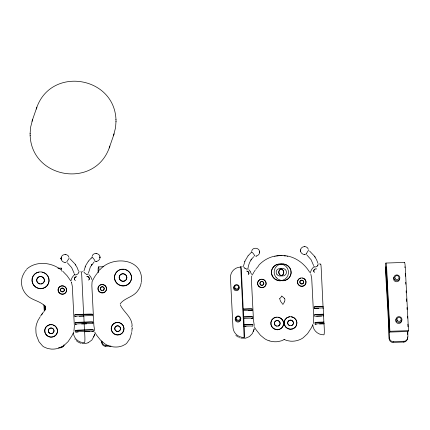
<?xml version="1.0" encoding="UTF-8"?>
<svg xmlns="http://www.w3.org/2000/svg" width="430" height="430" viewBox="0 0 430 430"><rect width="100%" height="100%" fill="white"/><g stroke="black" fill="none" stroke-linecap="round" stroke-linejoin="round"><path stroke-width="0.64" d="M65.521 262.391C63.14 262.708 60.861 260.489 61.151 258.102L61.141 258.763M132.225 328.88L132.23 327.585M131.983 328.751L131.967 329.665A27.235 26.526 19.2 0 1 131.838 331.508M44.403 305.633L44.65 310.804M99.943 256.823L99.975 257.715C100.62 252.98 92.939 251.733 92.084 256.468M259.543 251.561L259.575 252.453C260.236 247.556 252.195 246.514 251.636 251.475M30.116 133.655L30.562 127.404L32.637 119.416M116.003 121.459L115.557 127.71L113.482 135.703M61.13 258.22C61.076 253.759 68.112 253.076 68.999 257.382M300.538 250.33C300.479 245.976 307.294 245.154 308.353 249.309M305.918 254.259L308.509 250.233M246.358 269.137L247.895 268.965L248.449 265.772L249.61 262.456L251.163 259.699L253.689 256.731M131.72 332.444L129.881 338.754L126.716 343.226A12.325 12.002 19.2 0 1 125.334 344.349L122.104 345.994L118.444 346.87A20.285 19.758 19.2 0 1 110.144 346.241M88.435 273.088L90.348 266.998L94.084 261.994M243.461 266.138L245.073 260.838L248.019 255.882M83.957 270.878L85.72 265.541L88.419 261.144M94.181 335.561L94.627 334.002M94.514 334.502L94.605 334.099M254.114 329.24L254.232 328.746L252.383 333.54L249.491 336.55L245.637 338.19L240.907 338.114M85.231 266.664L85.124 266.987M244.837 261.402L244.729 261.725M36.249 109.059C50.095 65.134 116.326 76.019 116.009 121.776M30.111 133.338C29.794 179.095 96.024 189.979 109.87 146.06M88.043 342.823L91.837 340.065L93.874 336.437M253.308 331.67L253.953 329.821M31.987 121.292L36.894 107.177M109.225 147.936L114.133 133.821M89.542 331.589L84.511 331.756L84.608 331.471L84.834 335.9A5.343 0.446 88.1 0 1 84.705 342.258L84.543 342.715A10.685 10.406 19.2 0 1 73.374 332.637L73.396 332.61M93.702 336.932L94.347 335.077M240.553 267.057A10.685 10.406 19.2 0 0 230.448 277.834L232.974 327.375A10.685 10.406 19.2 0 0 244.149 337.459L240.714 266.6A5.343 0.446 88.1 0 1 241.375 270.669L243.315 310.847L243.412 310.562L248.733 310.39A5.343 1.123 -2.9 0 1 252.152 310.557L252.071 308.993A5.343 1.123 -2.9 0 0 248.653 308.826L243.332 308.998M243.735 316.819L249.056 316.647A5.343 1.123 -2.9 0 1 252.475 316.813L252.555 318.377A5.343 1.123 -2.9 0 0 249.131 318.211L243.815 318.388L243.713 318.673L243.412 310.562M245.998 326.429L244.111 326.494L243.815 318.388M244.111 326.494L244.213 326.209L249.47 326.037A5.386 1.134 -2.9 0 1 252.915 326.203A8.88 8.648 19.2 0 0 252.91 325.419L252.872 324.639A5.343 1.123 -2.9 0 0 249.454 324.467L244.132 324.645M244.149 337.459L244.304 336.996A5.343 0.446 88.1 0 0 244.439 330.643L244.213 326.209M320.355 264.423L320.517 263.966A5.343 0.446 88.1 0 1 321.178 268.041L323.118 308.219L323.215 307.934L317.894 308.106A5.343 1.123 -2.9 0 0 314.276 308.509L314.196 306.945A5.343 1.123 -2.9 0 1 317.818 306.542L323.134 306.37M323.516 316.039L323.215 307.934M319.512 324.01L323.914 323.865L323.613 315.754L318.297 315.932A5.343 1.123 -2.9 0 0 314.674 316.335L314.599 314.765A5.343 1.123 -2.9 0 1 318.216 314.368L323.537 314.19M323.914 323.865L324.016 323.575L318.754 323.752A5.386 1.134 -2.9 0 0 315.109 324.156A8.874 8.643 19.2 0 1 315.034 323.371L314.996 322.591A5.343 1.123 -2.9 0 1 318.614 322.188L323.935 322.011M404.426 262.558A7.213 0.602 88.1 0 1 405.307 268.094L408.5 330.67L408.221 331.471L389.601 332.084L389.881 331.283L386.683 268.707A7.213 0.602 88.1 0 0 385.791 263.208A7.213 0.602 88.1 0 0 385.608 271.765L388.682 325.746L389.005 338.281M284.51 301.586L284.767 300.796A3.392 3.3 19.2 0 0 284.542 298.382M45.016 309.686L45.365 308.686A3.392 3.3 19.2 0 0 45.134 306.273M284.423 301.796L284.133 302.403M120.206 303.822C124.673 297.737 133.848 297.006 138.019 290.39A18.022 17.555 19.2 0 0 141.201 282.698M279.812 298.56L281.731 296.372M69.031 258.371L66.628 262.074M44.887 309.971L44.295 311.062M251.829 275.969L251.706 276.259A1.956 0.349 -89.9 0 0 251.668 276.442L251.453 280.441L253.474 320.124L254.27 325.467M283.956 302.725L283.381 303.677M92.025 264.31L91.257 265.423L91.66 264.815M250.857 260.161L251.631 259.048M251.163 259.699L251.265 259.553M24.548 272.072L22.494 276.184A19.887 19.371 19.2 0 0 21.591 284.058A18.022 17.555 19.2 0 0 25.95 294.088C30.783 300.382 40.017 300.543 45.085 306.3M43.516 312.255L43.978 311.567M40.162 316.824L38.034 320.318L36.604 323.903A21.242 20.688 19.2 0 0 35.824 328.321L35.996 332.825A27.235 26.526 19.2 0 0 36.528 335.577L39.001 341.748L42.613 346A12.325 12.002 19.2 0 0 44.102 347.026L47.488 348.456L51.229 349.085A20.21 19.683 19.2 0 0 60.023 347.693A18.619 18.135 19.2 0 0 63.791 345.656L68.096 341.619L71.772 336.045A47.789 46.547 19.2 0 0 73.396 332.669L73.396 332.669M95.6 275.415L95.025 276.264A40.99 39.925 19.2 0 0 92.299 281.204M255.205 270.158L254.63 271.002A40.995 39.925 19.2 0 0 254.082 271.873M40.436 316.055L40.791 315.572M41.275 315.319L42.758 313.314M95.89 274.996L96.804 273.76M255.796 269.32L256.409 268.497M41.447 314.685L43.032 312.546M306.262 253.888L305.929 254.27M88.505 261.037L91.504 257.849L91.251 258.081M248.105 255.775L251.088 252.603M317.598 265.541L318.087 264.246M97.126 273.362L98.782 271.421M256.731 268.105L258.382 266.165M258.435 265.643C264.283 258.978 273.184 254.995 282.085 255.63M26.225 270.078L25.773 270.551A15.2 14.808 19.2 0 0 24.935 271.545M26.499 269.32C35.894 260.612 51.433 262.133 61.006 269.809M99.927 269.75C111.058 256.409 140.078 257.489 141.545 277.823M74.616 274.286C74.245 275.109 76.04 274.91 76.524 274.711M95.567 261.375C97.916 261.693 100.174 259.559 99.986 257.194M255.71 256.135C256.715 256.404 260.182 254.313 259.591 251.937M314.11 266.326C313.438 267.175 315.459 267.057 315.932 266.82M284.44 339.415L281.709 340.732L278.043 341.608A20.21 19.683 19.2 0 1 269.137 340.802M76.819 274.593C77.529 274.335 79.502 272.335 78.47 272.179M88.053 342.817L84.995 343.613L81.824 343.484M274.716 256.517L275.178 256.387M276.587 256.06L278.952 255.689M96.54 261.359L96.809 261.311M256.146 256.097L256.414 256.049M305.09 254.485C303.827 255.071 300.124 253.119 300.554 250.48M79.652 271.9L80.163 271.819M319.06 264.009L319.571 263.929M279.581 255.624C291.879 254.383 303.58 261.994 309.702 272.324M57.937 268.234L61.264 268.121M98.508 266.896L103.823 266.718M385.92 263.042L404.539 262.429M74.793 314.835L92.471 314.255L92.552 315.819A5.343 1.123 -2.9 0 0 89.128 315.647L78.491 316.002A5.343 1.123 -2.9 0 0 74.874 316.399L74.793 314.835A5.343 1.123 -2.9 0 1 78.41 314.432L89.053 314.083A5.343 1.123 -2.9 0 1 92.471 314.255M243.235 309.283L252.071 308.993M314.196 306.945L323.037 306.654M74.874 316.399L76.137 316.362M79.292 316.254L83.71 316.109M248.368 310.68L252.152 310.557M314.276 308.509L318.694 308.364M75.191 322.661L92.869 322.075L92.95 323.639A5.343 1.123 -2.9 0 0 89.531 323.473L78.889 323.822A5.343 1.123 -2.9 0 0 75.271 324.225L75.191 322.661A5.343 1.123 -2.9 0 1 78.808 322.258L89.451 321.909A5.343 1.123 -2.9 0 1 92.869 322.075M243.633 317.109L252.475 316.813M314.599 314.765L323.435 314.475M75.271 324.225L76.535 324.182M81.587 324.016L86.634 323.849M251.292 318.42L252.555 318.377M316.571 316.27L321.624 316.104M78.222 331.96L75.707 332.046A8.874 8.643 19.2 0 1 75.632 331.261L75.589 330.482L93.267 329.896L93.31 330.681A8.874 8.643 19.2 0 1 93.315 331.465L92.058 331.503M244.036 324.929L252.872 324.639M314.996 322.591L323.833 322.301M315.109 324.156L316.367 324.113M389.881 331.283L408.5 330.67M105.941 345.457L107.935 345.392M58.448 347.816L60.442 347.752M105.662 346.257L110.983 346.085M393.353 341.603L403.996 341.253M393.074 342.404L403.716 342.054M304.386 254.517L304.655 254.517M95.836 261.392L96.105 261.392M64.978 262.413L65.252 262.413M304.816 246.524L304.548 246.514M96.272 253.394L95.997 253.388M65.414 254.415L65.145 254.404M242.267 266.525L241.778 266.487M82.662 271.787L82.173 271.749M284.004 255.818L285.445 256.049M83.834 271.97L85.129 273.469L86.613 274.356M86.758 274.399L88.112 274.367L87.935 273.846M287.014 256.404L287.519 256.538M110.144 346.252L109.532 346.069A18.786 18.296 19.2 0 1 105.054 343.957L100.867 340.538L96.637 335.223A47.789 46.547 19.2 0 1 94.675 331.971M80.792 343.237L78.83 342.452M239.392 337.631L239.892 337.819M243.606 266.772L244.659 268.143M284.036 339.431L286.896 340.565L290.637 341.194A20.21 19.683 19.2 0 0 299.43 339.802A18.619 18.135 19.2 0 0 303.193 337.765L307.504 333.728L311.175 328.154A47.773 46.531 19.2 0 0 312.803 324.779L312.798 324.747M237.967 336.937L238.43 337.19M77.911 341.92L78.362 342.194M281.725 295.964L284.488 298.409M237.075 336.357L237.516 336.658M77.47 341.619L76.255 340.598M69.999 258.779L75.04 264.031L77.163 267.616L78.577 271.292M309.562 251.018L314.448 256.14L316.566 259.725L317.985 263.402M67.386 262.837L71.665 267.589L74.213 273.48M236.65 336.034L235.855 335.335M306.956 255.076L311.073 259.699L313.62 265.589M62.801 271.282L66.999 275.614L70.504 280.548M248.776 269.61L250.093 271.206M89.171 274.872L90.837 277.006L91.945 279.629M283.085 304.601L280.779 301.65L279.833 299.398M315.136 257.167L314.62 256.463L314.825 256.742M75.734 265.057L75.212 264.353L75.417 264.633M74.895 338.99L75.202 339.415M250.083 271.185L251.55 274.367M310.868 274.345L311.718 278.452L313.75 318.141L313.357 323.274A1.123 0.328 -83.1 0 1 313.276 323.51M94.659 330.702L93.874 325.386L91.853 285.703L92.063 281.698A1.956 0.355 -90 0 1 92.095 281.548M120.249 304.784C123.394 312.003 132.101 316.948 132.128 325.811M300.597 251.029L300.559 250.212L300.543 250.873M61.146 258.516L61.194 258.919M131.811 326.048L131.903 326.945M43.892 304.8L44.236 310.793M405.264 273.55L405.399 276.216M405.705 282.209L405.807 284.203M406.146 290.863L406.248 292.857M406.554 298.85L406.694 301.511M407 307.504L407.102 309.503M407.441 316.158L407.543 318.157M407.85 324.15L407.984 326.811M389.601 332.084L386.409 269.508A3.472 0.29 88.1 0 0 385.973 266.858A3.472 0.29 88.1 0 0 385.887 270.97L388.645 316.899L389.284 337.48M324.016 323.575L324.241 328.009A5.343 0.446 88.1 0 1 324.107 334.368L323.951 334.825A10.685 10.406 19.2 0 1 312.777 324.747M83.812 315.824L84.511 331.756M83.683 315.588L81.775 275.931A5.343 0.446 88.1 0 0 81.109 271.857M45.01 305.692L45.215 309.686M44.698 305.827L44.935 310.487M407.796 331.197L407.903 336.867M407.516 331.998L407.565 334.519M101.566 340.877L101.593 342.135M115.955 119.475L115.96 119.787M30.159 135.326L30.164 135.638M393.348 341.7A4.144 4.074 -28.2 0 1 389.397 337.486M393.068 342.5A4.144 4.074 -28.2 0 1 389.118 338.286M407.511 337.679A4.144 4.074 -28.2 0 1 403.722 342.151M407.79 336.878A4.144 4.074 -28.2 0 1 404.001 341.35M401.62 320.156A3.005 2.924 19.2 0 1 397.917 323.381A3.005 2.924 19.2 0 1 396.267 318.738M399.524 278.877A3.005 2.924 19.2 0 1 395.643 281.618A3.005 2.924 19.2 0 1 394.052 277.135M404.84 266.788A3.472 0.29 88.1 0 1 404.942 267.637M310.347 273.163A10.685 10.406 19.2 0 1 313.728 267.014M313.921 271.615A2.075 1.887 -25.5 0 1 315.109 268.986A2.139 2.08 19.2 0 1 316.657 268.976M314.518 272.459A2.139 2.08 19.2 0 1 313.943 271.599M317.254 266.036A2.295 1.365 -25.2 0 1 316.276 266.788M317.937 265.498A3.435 1.607 -29.6 0 1 317.528 266.036M313.744 271.131A2.139 2.08 19.2 0 1 314.996 269.25M296.861 323.516A6.412 6.246 19.2 0 1 287.562 328.627A6.412 6.246 19.2 0 1 286.493 318.146M286.745 317.958A6.412 6.246 19.2 0 1 289.68 316.878M291.271 316.905A6.412 6.246 19.2 0 1 292.207 317.103M292.513 317.2A6.412 6.246 19.2 0 1 293.943 317.899M294.206 318.076A6.412 6.246 19.2 0 1 295.372 319.157M295.571 319.404A6.412 6.246 19.2 0 1 296.84 322.581M282.214 280.591A8.546 8.326 19.2 0 1 274.926 265.665M275.275 265.434A8.546 8.326 19.2 0 1 278.006 264.353M278.844 264.219A8.546 8.326 19.2 0 1 280.962 264.256M305.956 281.903A4.273 4.16 19.2 0 1 300.36 286.181A4.273 4.16 19.2 0 1 298.592 279.36M298.737 279.215A4.273 4.16 19.2 0 1 299.06 278.941M299.226 278.817A4.273 4.16 19.2 0 1 300.769 278.162M302.457 278.151A4.273 4.16 19.2 0 1 303.274 278.387M303.843 278.667A4.273 4.16 19.2 0 1 305.354 280.129M305.553 280.5A4.273 4.16 19.2 0 1 305.891 281.489M289.879 325.725A2.886 2.811 19.2 0 1 288.116 321.404A2.886 2.811 19.2 0 1 292.841 321.361A2.886 2.811 19.2 0 1 291.298 325.714M280.607 268.718A3.849 3.746 19.2 0 1 281.521 275.856M254.28 326.709A47.778 46.537 19.2 0 0 256.242 329.966L260.473 335.276L264.654 338.7A18.786 18.296 19.2 0 0 269.137 340.813M252.345 275.017A40.995 39.925 19.2 0 1 253.813 272.308M279.645 298.829A3.483 3.397 19.2 0 1 279.737 298.533M240.596 319.022A2.736 2.666 19.2 0 1 238.72 321.941A2.736 2.666 19.2 0 1 235.457 320.538A2.736 2.666 19.2 0 1 236.301 317.184M238.865 287.219A2.736 2.666 19.2 0 1 235.893 290.728A2.736 2.666 19.2 0 1 234.124 286.439M234.393 286.144A2.736 2.666 19.2 0 1 234.597 285.971M245.009 268.315A3.462 1.016 32.6 0 1 244.794 268.143M246.229 268.884A2.295 0.849 30.4 0 1 245.202 268.245M247.444 271.163A2.075 1.827 50.1 0 1 248.879 273.754A2.139 2.08 19.2 0 1 248.293 274.722M246.589 271.137A2.139 2.08 19.2 0 1 247.427 271.233M283.563 323.957A6.412 6.246 19.2 0 1 275.141 329.444A6.412 6.246 19.2 0 1 271.894 319.931M272.082 319.678A6.412 6.246 19.2 0 1 273.19 318.582M273.448 318.399A6.412 6.246 19.2 0 1 274.84 317.673M275.141 317.571A6.412 6.246 19.2 0 1 276.382 317.313M277.973 317.34A6.412 6.246 19.2 0 1 278.909 317.539M279.215 317.636A6.412 6.246 19.2 0 1 280.645 318.334M280.908 318.517A6.412 6.246 19.2 0 1 282.075 319.592M282.273 319.839A6.412 6.246 19.2 0 1 282.935 320.914M283.182 321.495A6.412 6.246 19.2 0 1 283.499 322.71M290.916 270.911A8.546 8.326 19.2 0 1 280.666 280.543M280.666 264.262A8.546 8.326 19.2 0 1 284.042 264.235M284.87 264.434A8.546 8.326 19.2 0 1 285.676 264.713M286.068 264.88A8.546 8.326 19.2 0 1 287.186 265.493M287.536 265.735A8.546 8.326 19.2 0 1 290.707 270.099M265.944 282.601A4.273 4.16 19.2 0 1 263.171 287.541A4.273 4.16 19.2 0 1 257.887 285.122A4.273 4.16 19.2 0 1 259.87 279.817M260.059 279.731A4.273 4.16 19.2 0 1 261.284 279.414M262.553 279.462A4.273 4.16 19.2 0 1 263.37 279.704M263.757 279.882A4.273 4.16 19.2 0 1 264.127 280.097M264.3 280.215A4.273 4.16 19.2 0 1 265.45 281.446M265.557 281.629A4.273 4.16 19.2 0 1 265.821 282.198M251.679 252.62A2.403 0.457 52.7 0 1 253.254 253.506A2.403 0.457 52.7 0 1 254.334 255.931M247.492 271.513A2.139 2.08 19.2 0 1 248.83 273.684M276.576 326.16A2.886 2.811 19.2 0 1 274.813 321.839A2.886 2.811 19.2 0 1 279.538 321.801A2.886 2.811 19.2 0 1 277.995 326.15M281.381 275.861A3.849 3.746 19.2 0 1 279.328 274.227M279.237 274.06A3.849 3.746 19.2 0 1 278.844 273.002M278.812 272.819A3.849 3.746 19.2 0 1 281.381 268.739M260.268 284.483A1.924 1.87 19.2 0 1 261.01 281.752A1.924 1.87 19.2 0 1 263.676 282.897A1.924 1.87 19.2 0 1 262.187 285.305M261.617 285.31A1.924 1.87 19.2 0 1 260.817 285.009M260.661 284.896A1.924 1.87 19.2 0 1 260.387 284.633M61.071 268.53A7.213 0.602 88.1 0 1 61.85 271.174M64.032 345.021A4.144 4.074 -28.2 0 1 60.447 347.843M63.968 344.984A4.144 4.074 -28.2 0 1 63.855 345.161M63.608 345.494A4.144 4.074 -28.2 0 1 60.883 347.026M98.094 272.416A7.213 0.602 88.1 0 1 98.416 266.966A7.213 0.602 88.1 0 1 99.142 270.556M98.432 272.039A3.472 0.29 88.1 0 1 98.776 271.072M105.936 345.553A4.144 4.074 -28.2 0 1 101.985 341.339M105.656 346.354A4.144 4.074 -28.2 0 1 101.706 342.14M70.945 281.053A10.685 10.406 19.2 0 1 73.584 275.619M73.944 275.254A10.685 10.406 19.2 0 1 74.718 274.576M71.396 282.096A1.059 0.344 85.2 0 1 71.466 282.214M71.466 282.231A1.956 0.666 86.1 0 1 71.531 282.37L72.315 286.342L74.347 326.031L73.955 331.164A1.123 0.333 -83.4 0 1 73.874 331.412M75.449 280.596A2.139 2.08 19.2 0 1 74.54 279.495A2.075 1.887 -25.3 0 1 75.707 276.877A2.139 2.08 19.2 0 1 76.739 276.753M75.707 332.046A5.386 1.134 -2.9 0 1 79.351 331.643L89.87 331.293A5.386 1.134 -2.9 0 1 93.315 331.465M75.589 330.482A5.343 1.123 -2.9 0 1 79.211 330.079L89.849 329.729A5.343 1.123 -2.9 0 1 93.267 329.896M74.363 279.333A2.139 2.08 19.2 0 1 75.89 277.038M57.394 330.159A6.412 6.246 19.2 0 1 52.288 337.158A6.412 6.246 19.2 0 1 44.854 332.336A6.412 6.246 19.2 0 1 49.342 324.94M49.649 324.865A6.412 6.246 19.2 0 1 52.18 324.844M53.11 325.091A6.412 6.246 19.2 0 1 53.702 325.327M53.986 325.467A6.412 6.246 19.2 0 1 54.54 325.789M54.803 325.967A6.412 6.246 19.2 0 1 55.056 326.16M55.303 326.365A6.412 6.246 19.2 0 1 55.534 326.585M55.76 326.811A6.412 6.246 19.2 0 1 55.97 327.047M56.169 327.294A6.412 6.246 19.2 0 1 56.83 328.369M56.964 328.654A6.412 6.246 19.2 0 1 57.265 329.547M48.853 278.893A8.546 8.326 19.2 0 1 37.985 288.347A8.546 8.326 19.2 0 1 34.545 274.34M34.857 274.06A8.546 8.326 19.2 0 1 39.017 272.168M41.979 272.212A8.546 8.326 19.2 0 1 42.806 272.41M43.21 272.539A8.546 8.326 19.2 0 1 45.472 273.711M45.811 273.969A8.546 8.326 19.2 0 1 46.445 274.528M47.026 275.152A8.546 8.326 19.2 0 1 47.768 276.173M47.983 276.538A8.546 8.326 19.2 0 1 48.757 278.484M66.44 289.175A4.273 4.16 19.2 0 1 63.532 294.158A4.273 4.16 19.2 0 1 58.281 291.438A4.273 4.16 19.2 0 1 60.754 286.229M60.953 286.16A4.273 4.16 19.2 0 1 63.463 286.138M63.866 286.278A4.273 4.16 19.2 0 1 64.441 286.557M64.796 286.788A4.273 4.16 19.2 0 1 65.833 287.842M66.053 288.202A4.273 4.16 19.2 0 1 66.317 288.777M36.776 279.495A3.849 3.746 19.2 0 1 42.774 277.28A3.849 3.746 19.2 0 1 42.457 283.58M42.285 283.666A3.849 3.746 19.2 0 1 41.205 284.004M40.06 284.015A3.849 3.746 19.2 0 1 38.958 283.698M38.786 283.612A3.849 3.746 19.2 0 1 36.776 280.983M36.722 280.613A3.849 3.746 19.2 0 1 36.743 279.677M62.963 291.814A1.924 1.87 19.2 0 1 60.458 289.686A1.924 1.87 19.2 0 1 63.522 288.557A1.924 1.87 19.2 0 1 63.14 291.75M141.239 278.135A19.818 19.302 19.2 0 1 141.346 280.763A18.022 17.555 19.2 0 1 141.282 282.058M87.838 276.42A2.075 1.827 50.1 0 1 89.279 279.016M89.257 279.005A2.139 2.08 19.2 0 1 88.532 280.118M86.672 276.442A2.139 2.08 19.2 0 1 87.822 276.495M123.582 326.757A6.412 6.246 19.2 0 1 119.712 334.733A6.412 6.246 19.2 0 1 111.531 330.751A6.412 6.246 19.2 0 1 115.536 322.833M115.842 322.747A6.412 6.246 19.2 0 1 118.997 322.72M119.61 322.898A6.412 6.246 19.2 0 1 120.201 323.134M120.491 323.274A6.412 6.246 19.2 0 1 121.561 323.967M121.803 324.177A6.412 6.246 19.2 0 1 122.039 324.392M122.26 324.618A6.412 6.246 19.2 0 1 123.028 325.623M123.19 325.897A6.412 6.246 19.2 0 1 123.464 326.461M131.311 279.478A8.546 8.326 19.2 0 1 118.336 284.633A8.546 8.326 19.2 0 1 117.981 270.835M118.336 270.61A8.546 8.326 19.2 0 1 121.061 269.524M121.9 269.395A8.546 8.326 19.2 0 1 123.593 269.379M124.856 269.583A8.546 8.326 19.2 0 1 125.673 269.825M126.071 269.97A8.546 8.326 19.2 0 1 126.845 270.325M127.221 270.529A8.546 8.326 19.2 0 1 127.936 270.997M128.274 271.249A8.546 8.326 19.2 0 1 128.597 271.524M128.909 271.814A8.546 8.326 19.2 0 1 129.489 272.432M129.752 272.76A8.546 8.326 19.2 0 1 130.811 274.576M130.967 274.964A8.546 8.326 19.2 0 1 131.22 275.764M131.386 276.581A8.546 8.326 19.2 0 1 131.386 279.07M106.425 288.267A4.273 4.16 19.2 0 1 103.227 292.894A4.273 4.16 19.2 0 1 98.185 290.121A4.273 4.16 19.2 0 1 100.459 284.993M100.851 284.848A4.273 4.16 19.2 0 1 102.103 284.649M102.528 284.665A4.273 4.16 19.2 0 1 103.566 284.891M103.77 284.966A4.273 4.16 19.2 0 1 104.522 285.353M104.7 285.477A4.273 4.16 19.2 0 1 105.033 285.74M105.189 285.885A4.273 4.16 19.2 0 1 105.474 286.192M105.608 286.358A4.273 4.16 19.2 0 1 105.732 286.531M105.952 286.885A4.273 4.16 19.2 0 1 106.339 287.858M92.036 257.763A2.403 0.457 52.7 0 1 93.616 258.726A2.403 0.457 52.7 0 1 94.837 261.225M87.887 276.775A2.139 2.08 19.2 0 1 89.171 279.253M119.282 278.446A3.849 3.746 19.2 0 1 121.835 273.98A3.849 3.746 19.2 0 1 126.581 276.291A3.849 3.746 19.2 0 1 124.576 281.026M124.399 281.096A3.849 3.746 19.2 0 1 119.336 278.629M101.641 290.481A1.924 1.87 19.2 0 1 100.684 287.6A1.924 1.87 19.2 0 1 103.759 287.573A1.924 1.87 19.2 0 1 102.953 290.47M61.141 258.027L61.2 259.113L61.141 258.027M300.548 250.131L300.602 251.222L300.548 250.131M61.189 258.177L61.173 258.473L61.205 257.909L61.189 258.177M300.591 250.287L300.575 250.582L300.608 250.018L300.591 250.287M396.713 321.398A3.005 2.924 19.2 0 0 401.819 320.597A3.005 2.924 19.2 0 0 398.486 316.647A3.005 2.924 19.2 0 0 396.713 321.398M394.579 279.677A3.005 2.924 19.2 0 0 399.69 278.877A3.005 2.924 19.2 0 0 396.358 274.931A3.005 2.924 19.2 0 0 394.579 279.677M397.492 320.619A2.069 2.016 19.2 0 0 401.013 320.07A2.069 2.016 19.2 0 0 398.717 317.351A2.069 2.016 19.2 0 0 397.492 320.619M395.363 278.903A2.069 2.016 19.2 0 0 398.884 278.35A2.069 2.016 19.2 0 0 396.589 275.63A2.069 2.016 19.2 0 0 395.363 278.903M285.66 326.821A6.412 6.246 19.2 0 0 296.566 325.112A6.412 6.246 19.2 0 0 289.449 316.69A6.412 6.246 19.2 0 0 285.66 326.821M273.453 277.554A8.546 8.326 19.2 0 0 287.992 275.275A8.546 8.326 19.2 0 0 278.5 264.047A8.546 8.326 19.2 0 0 273.453 277.554M298.533 284.649A4.273 4.16 19.2 0 0 305.8 283.51A4.273 4.16 19.2 0 0 301.054 277.898A4.273 4.16 19.2 0 0 298.533 284.649M288.353 324.65A2.886 2.811 19.2 0 0 293.26 323.881A2.886 2.811 19.2 0 0 290.056 320.092A2.886 2.811 19.2 0 0 288.353 324.65M277.044 274.657A3.849 3.746 19.2 0 0 283.585 273.636A3.849 3.746 19.2 0 0 279.317 268.583A3.849 3.746 19.2 0 0 277.044 274.657M300.328 283.203A1.924 1.87 19.2 0 0 303.596 282.693A1.924 1.87 19.2 0 0 301.462 280.166A1.924 1.87 19.2 0 0 300.328 283.203M300.285 283.316A1.924 1.87 19.2 0 0 303.558 282.806A1.924 1.87 19.2 0 0 301.419 280.279A1.924 1.87 19.2 0 0 300.285 283.316M236.145 320.173A2.682 2.612 19.2 0 0 240.709 319.458A2.682 2.612 19.2 0 0 237.731 315.932A2.682 2.612 19.2 0 0 236.145 320.173M234.549 288.885A2.682 2.612 19.2 0 0 239.112 288.17A2.682 2.612 19.2 0 0 236.134 284.644A2.682 2.612 19.2 0 0 234.549 288.885M272.362 327.257A6.412 6.246 19.2 0 0 283.262 325.548A6.412 6.246 19.2 0 0 276.146 317.13A6.412 6.246 19.2 0 0 272.362 327.257M276.114 277.463A8.546 8.326 19.2 0 0 290.653 275.184A8.546 8.326 19.2 0 0 281.161 263.961A8.546 8.326 19.2 0 0 276.114 277.463M258.629 285.966A4.273 4.16 19.2 0 0 265.901 284.827A4.273 4.16 19.2 0 0 261.155 279.215A4.273 4.16 19.2 0 0 258.629 285.966M236.774 319.544A1.935 1.887 19.2 0 0 240.069 319.028A1.935 1.887 19.2 0 0 237.919 316.48A1.935 1.887 19.2 0 0 236.774 319.544M235.178 288.25A1.935 1.887 19.2 0 0 238.473 287.735A1.935 1.887 19.2 0 0 236.323 285.192A1.935 1.887 19.2 0 0 235.178 288.25M275.055 325.085A2.886 2.811 19.2 0 0 279.962 324.317A2.886 2.811 19.2 0 0 276.759 320.527A2.886 2.811 19.2 0 0 275.055 325.085M279.704 274.571A3.849 3.746 19.2 0 0 286.246 273.544A3.849 3.746 19.2 0 0 281.978 268.492A3.849 3.746 19.2 0 0 279.704 274.571M260.424 284.52A1.924 1.87 19.2 0 0 263.697 284.004A1.924 1.87 19.2 0 0 261.558 281.478A1.924 1.87 19.2 0 0 260.424 284.52M46.257 334.712A6.412 6.246 19.2 0 0 57.158 333.003A6.412 6.246 19.2 0 0 50.041 324.58A6.412 6.246 19.2 0 0 46.257 334.712M34.051 285.445A8.546 8.326 19.2 0 0 48.585 283.166A8.546 8.326 19.2 0 0 39.098 271.937A8.546 8.326 19.2 0 0 34.051 285.445M59.125 292.54A4.273 4.16 19.2 0 0 66.392 291.4A4.273 4.16 19.2 0 0 61.651 285.789A4.273 4.16 19.2 0 0 59.125 292.54M48.95 332.54A2.886 2.811 19.2 0 0 53.858 331.772A2.886 2.811 19.2 0 0 50.654 327.983A2.886 2.811 19.2 0 0 48.95 332.54M37.641 282.548A3.849 3.746 19.2 0 0 44.182 281.526A3.849 3.746 19.2 0 0 39.909 276.474A3.849 3.746 19.2 0 0 37.641 282.548M60.92 291.094A1.924 1.87 19.2 0 0 64.194 290.583A1.924 1.87 19.2 0 0 62.054 288.057A1.924 1.87 19.2 0 0 60.92 291.094M48.907 332.653A2.886 2.811 19.2 0 0 53.815 331.885A2.886 2.811 19.2 0 0 50.611 328.095A2.886 2.811 19.2 0 0 48.907 332.653M112.757 332.519A6.412 6.246 19.2 0 0 123.663 330.81A6.412 6.246 19.2 0 0 116.541 322.387A6.412 6.246 19.2 0 0 112.757 332.519M116.508 282.725A8.546 8.326 19.2 0 0 131.048 280.446A8.546 8.326 19.2 0 0 121.556 269.218A8.546 8.326 19.2 0 0 116.508 282.725M99.029 291.228A4.273 4.16 19.2 0 0 106.296 290.089A4.273 4.16 19.2 0 0 101.55 284.472A4.273 4.16 19.2 0 0 99.029 291.228M115.45 330.348A2.886 2.811 19.2 0 0 120.357 329.579A2.886 2.811 19.2 0 0 117.153 325.789A2.886 2.811 19.2 0 0 115.45 330.348M120.099 279.833A3.849 3.746 19.2 0 0 126.64 278.807A3.849 3.746 19.2 0 0 122.373 273.754A3.849 3.746 19.2 0 0 120.099 279.833M100.824 289.777A1.924 1.87 19.2 0 0 104.092 289.266A1.924 1.87 19.2 0 0 101.958 286.74A1.924 1.87 19.2 0 0 100.824 289.777M115.412 330.46A2.886 2.811 19.2 0 0 120.319 329.692A2.886 2.811 19.2 0 0 117.116 325.902A2.886 2.811 19.2 0 0 115.412 330.46"/></g></svg>
